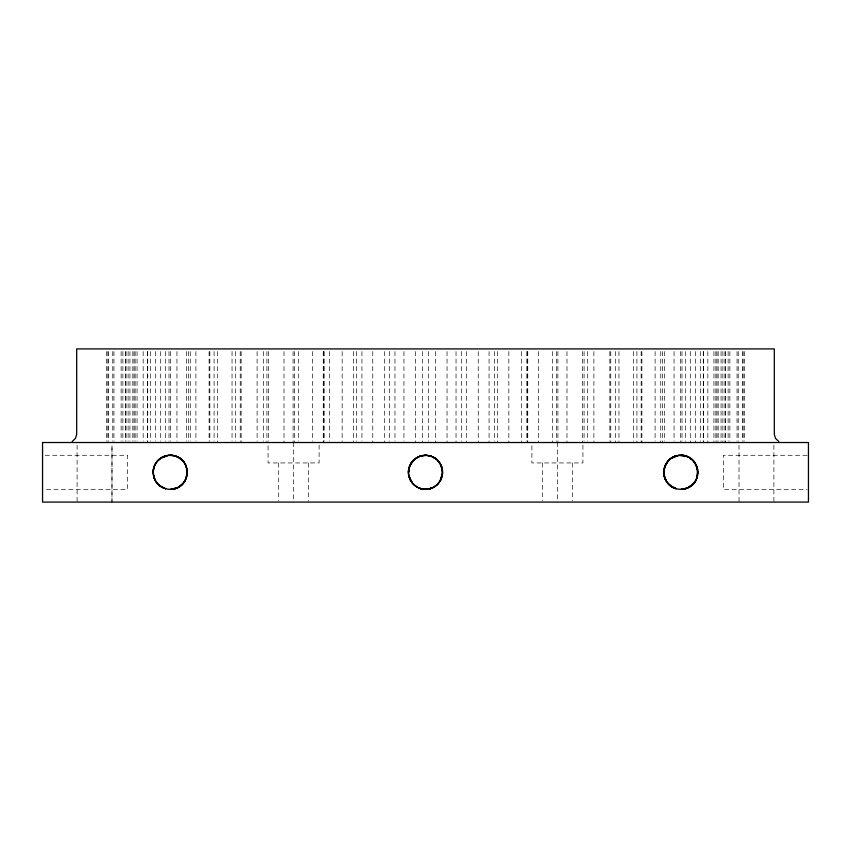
<?xml version="1.0" encoding="UTF-8"?>
<svg xmlns="http://www.w3.org/2000/svg" width="851" height="851" viewBox="0 0 851 851"><rect width="100%" height="100%" fill="white"/><g stroke="black" fill="none" stroke-linecap="round" stroke-linejoin="round"><path stroke-width="0.64" stroke-dasharray="4.25 3.19" d="M45.209 455.285L127.65 455.285L127.65 489.325L45.209 489.325M807.12 455.285L723.35 455.285L723.35 489.325L807.12 489.325M773.899 445.169L773.899 502.09M744.614 351.548L744.614 441.201M743.157 351.548L743.157 441.201M742.572 351.548L742.572 441.201M739.019 445.169L739.019 502.09M738.232 351.548L738.232 441.201M737.051 351.548L737.051 441.201M729.871 351.548L729.871 441.201M728.116 351.548L728.116 441.201M725.573 351.548L725.573 442.52M724.956 351.548L724.956 442.52M722.893 351.548L722.893 442.52M721.063 351.548L721.063 442.52M718.18 351.548L718.18 441.201M716.967 351.548L716.967 442.52M715.872 351.548L715.872 441.201M713.936 351.548L713.936 442.52M707.841 351.548L707.841 442.52M703.639 351.548L703.639 442.52M703.277 351.548L703.277 441.201M700.437 351.548L700.437 441.201M695.618 351.548L695.618 442.52M690.299 351.548L690.299 442.52M685.342 351.548L685.342 441.201M681.991 351.548L681.991 441.201M680.438 351.548L680.438 442.52M674.056 351.548L674.056 441.201M664.546 351.548L664.546 441.201M662.461 351.548L662.461 442.52M660.748 351.548L660.748 442.52M655.1 351.548L655.1 441.201M641.899 351.548L641.899 442.52M641.143 351.548L641.143 442.52M636.91 351.548L636.91 442.52M633.623 351.548L633.623 441.201M618.954 351.548L618.954 442.52M615.369 351.548L615.369 442.52M610.773 351.548L610.773 442.52M609.859 351.548L609.859 441.201M593.892 351.548L593.892 442.52M587.52 351.548L587.52 441.201M584.084 351.548L584.084 441.201M582.924 445.073L582.924 462.944L531.886 462.944L531.886 445.073M582.595 351.548L582.595 442.52M572.298 462.944L572.298 500.782M566.989 351.548L566.989 442.52M557.894 351.548L557.916 442.52M557.362 442.52L557.362 500.771M556.565 351.548L556.565 441.201M552.693 351.548L552.693 442.52M542.512 462.944L542.512 500.782M538.534 351.548L538.534 442.52M527.758 351.548L527.758 442.52M527.609 351.548L527.609 442.52M526.812 351.548L526.812 441.201M521.408 351.548L521.408 442.52M508.845 351.548L508.845 442.52M497.537 351.548L497.537 442.52M494.633 351.548L494.633 441.201M489.07 351.548L489.07 442.52M478.241 351.548L478.241 442.52M466.678 351.548L466.678 442.52M461.689 351.548L461.689 441.201M456.03 351.548L456.03 442.52M447.052 351.548L447.052 442.52M435.361 351.548L435.361 442.52M428.34 351.548L428.34 441.201M422.66 351.548L422.66 442.52M415.639 351.548L415.639 442.52M403.948 351.548L403.948 441.201M394.97 351.548L394.97 441.201M389.311 351.548L389.311 441.201M384.322 351.548L384.322 442.52M372.759 351.548L372.759 442.52M361.93 351.548L361.93 441.201M356.367 351.548L356.367 441.201M353.463 351.548L353.463 442.52M342.155 351.548L342.155 442.52M329.592 351.548L329.592 441.201M324.188 351.548L324.188 441.201M323.391 351.548L323.391 442.52M323.242 351.548L323.242 442.52M319.114 445.073L319.114 462.944L268.076 462.944L268.076 445.073M312.466 351.548L312.466 441.201M308.488 462.944L308.488 500.782M298.307 351.548L298.307 441.201M294.435 351.548L294.435 442.52M293.638 442.52L293.638 500.771M293.084 351.548L293.106 442.52M284.011 351.548L284.011 442.52M278.702 462.944L278.702 500.782M268.405 351.548L268.405 441.201M266.916 351.548L266.916 442.52M263.48 351.548L263.48 441.201M257.108 351.548L257.108 441.201M241.141 351.548L241.141 442.52M240.227 351.548L240.227 441.201M235.631 351.548L235.631 441.201M232.046 351.548L232.046 441.201M217.377 351.548L217.377 442.52M214.09 351.548L214.09 441.201M209.857 351.548L209.857 441.201M209.101 351.548L209.101 441.201M195.9 351.548L195.9 441.201M190.252 351.548L190.252 441.201M188.539 351.548L188.539 441.201M186.454 351.548L186.454 441.201M176.944 351.548L176.944 441.201M170.562 351.548L170.562 441.201M169.009 351.548L169.009 441.201M165.658 351.548L165.658 441.201M160.701 351.548L160.701 441.201M155.382 351.548L155.382 441.201M150.563 351.548L150.563 441.201M147.723 351.548L147.723 441.201M147.361 351.548L147.361 442.52M143.159 351.548L143.159 441.201M137.064 351.548L137.064 441.201M135.128 351.548L135.128 441.201M134.032 351.548L134.032 441.201M132.82 351.548L132.82 441.201M129.937 351.548L129.937 441.201M128.107 351.548L128.107 441.201M126.044 351.548L126.044 441.201M125.427 351.548L125.427 441.201M122.884 351.548L122.884 441.201M121.129 351.548L121.129 441.201M113.949 351.548L113.949 441.201M112.768 351.548L112.768 441.201M108.428 351.548L108.428 441.201M107.843 351.548L107.843 441.201M106.386 351.548L106.386 441.201M77.101 445.169L77.101 502.09M111.981 502.09L111.981 445.169L111.981 502.09"/><path stroke-width="1.28" d="M153.18 472.305C152.723 460.774 165.86 451.838 176.423 456.466M663.78 472.305L664.801 466.486L668.918 460.125M177.199 456.796C193.507 463.061 188.018 489.878 170.625 489.325L177.965 487.453L183.242 483.24M687.799 456.796C698.192 461.008 701.16 475.964 693.278 483.879M408.565 470.614L408.82 468.933M429.287 488.899C416.852 492.314 404.438 478.57 409.501 466.486M442.329 474.837C443.743 466.635 438.169 458.019 430.106 455.923M413.618 460.125L409.82 465.699L408.501 473.156M436.116 485.613L440.02 481.177L442.435 473.996C441.829 480.826 436.712 486.91 430.106 488.687M409.235 467.284L408.48 472.305C408.448 465.508 412.916 458.891 419.277 456.466M441.999 476.507L442.18 475.677M177.965 487.453C192.794 480.815 188.528 456.625 172.317 455.413M692.682 484.485L687.023 488.144L681.226 489.325C707.585 488.229 699.086 447.435 674.577 456.466M154.201 466.486L153.201 471.454L153.935 477.326M186.199 478.124L187.199 471.454M664.801 466.486L663.801 471.454L664.535 477.326M696.799 478.124L697.799 471.454M158.935 459.54L159.584 458.997C150.606 465.678 151.404 480.879 160.967 486.602A17.02 17.02 0 0 0 187.199 473.156A17.02 17.02 0 0 0 162.435 457.157A17.02 17.02 0 0 0 160.967 486.602M673.035 457.157A17.02 17.02 0 0 1 697.799 473.156A17.02 17.02 0 0 1 671.567 486.602A17.02 17.02 0 0 1 673.035 457.157L677.013 455.71C660.333 458.604 659.791 485.017 676.194 488.687L669.535 485.07M153.935 467.284L156.637 462.029M664.535 467.284L667.237 462.029M154.52 465.699L154.861 464.923M665.12 465.699L665.461 464.923M440.839 479.687L440.02 481.177L442.499 473.156L441.18 465.699L442.435 470.614L441.18 465.699L442.18 468.933M185.146 480.443L183.763 482.581L184.72 481.177M417.735 457.157A17.02 17.02 0 0 0 416.267 486.602A17.02 17.02 0 0 0 442.499 473.156A17.02 17.02 0 0 0 417.735 457.157L413.022 460.731L410.554 464.167L411.937 462.029M695.746 480.443L694.363 482.581L694.863 481.889M410.554 464.167L412.458 461.37M181.465 485.07L182.678 483.879M693.842 483.24L688.565 487.453M157.722 460.731L161.69 457.561L167.243 455.54M428.457 489.07L434.01 487.049L437.978 483.879M668.322 460.731L672.29 457.561L677.843 455.54M669.535 459.54L670.184 458.997M414.884 458.997L420.075 456.168L426.776 455.328M160.265 458.487L168.083 455.413L173.157 455.54L170.625 455.285M432.499 487.814L435.435 486.123M670.865 458.487L678.683 455.413L687.023 456.466M72.197 441.52L75.484 438.382L76.686 434.425L76.696 348.91L774.304 348.91L774.314 434.425L775.516 438.382L778.803 441.52M164.775 456.168L162.435 457.157L166.413 455.71L163.977 456.466M161.69 457.561L164.615 456.327M672.29 457.561L675.375 456.168M418.501 456.796C423.915 454.338 430.585 455.094 435.435 458.487M175.625 488.442L171.476 489.282L176.423 488.144M686.225 488.442L682.917 489.197M427.617 489.197L430.925 488.442L425.075 489.325M682.077 489.282L687.023 488.144M426.776 489.282L430.925 488.442L425.925 489.325M424.224 455.328L425.075 455.285M425.925 455.285L430.925 456.168M681.226 455.285L683.757 455.54L682.077 455.328M423.383 489.197L424.224 489.282L420.894 488.687M419.277 488.144L421.713 488.899L418.501 487.814M153.52 475.677C154.712 481.836 159.562 486.995 165.594 488.687L159.584 485.613M676.194 488.687L673.035 487.453M165.594 488.687L162.435 487.453M685.406 455.923L688.565 457.157L686.225 456.168M174.806 455.923L177.965 457.157M436.116 458.997L432.499 456.796L436.765 459.54M416.267 486.602L416.99 487.049L413.618 484.485M672.29 487.049L666.737 481.889L664.12 475.677M689.31 457.561L692.427 459.976M690.033 458.008L692.065 459.54M181.465 459.54L179.433 458.008L181.827 459.976M178.71 457.561L182.082 460.125M693.842 461.37L693.278 460.731L694.863 462.721M183.242 461.37L182.678 460.731L184.263 462.721M409.501 478.124L413.022 483.879M440.02 463.433L437.382 460.125L440.839 464.923M411.937 482.581L408.671 474.837L410.554 480.443M696.48 465.699L696.139 464.923L696.905 467.039M185.88 465.699L185.539 464.923L186.305 467.039M664.801 478.124L665.461 479.687M154.201 478.124L154.861 479.687M664.301 476.507L665.854 480.443M153.701 476.507L155.254 480.443M697.48 468.933L697.629 469.773M186.88 468.933L187.029 469.773M808.45 442.52L42.55 442.52L42.55 502.09L808.45 502.09L808.45 442.52"/></g></svg>
